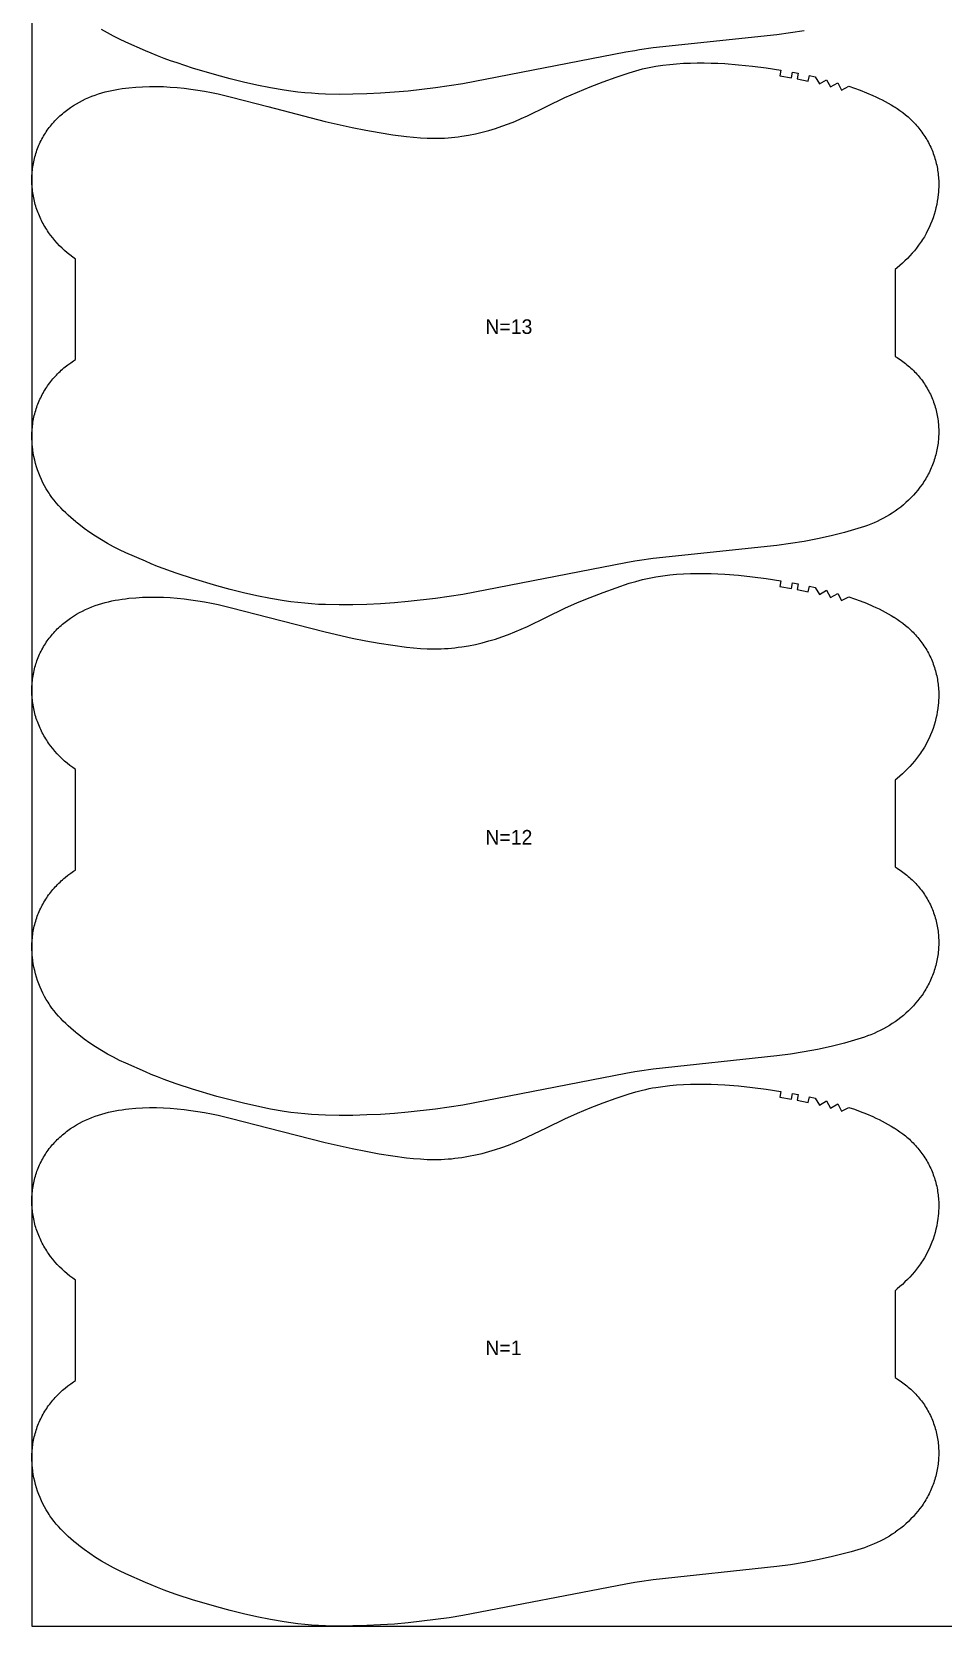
# Model space of a CAD drawing. Header units: inches. Extents: x 16 to 1901, y 0 to 1066.
# Drawn here: x 16 to 330, y 0 to 548 of the extents above; entities that cross this region are included whole.
import ezdxf

# ---------------------------------------------------------------- set-up
doc = ezdxf.new("R2010")
doc.units = ezdxf.units.IN

msp = doc.modelspace()

# ---------------------------------------------------------------- linework, layer by layer
at = {"layer": '1'}
for points in [[(16.5, 0), (1901.073, 0), (1901.073, 1065.8068), (16.5, 1065.8068), (16.5, 0)], [(313.8171, 435.997), (315.2974, 435.0071), (315.7789, 434.66), (316.254, 434.3044), (316.7226, 433.9404), (317.1844, 433.5678), (317.6392, 433.1867), (318.0867, 432.7971), (318.5269, 432.3991), (318.9593, 431.9927), (319.3839, 431.5779), (319.8005, 431.155), (320.2088, 430.7241), (320.6087, 430.2853), (320.9999, 429.8389), (321.3823, 429.3849), (321.7556, 428.9235), (322.1198, 428.4548), (322.4745, 427.9791), (322.8196, 427.4964), (323.1549, 427.0069), (323.4801, 426.5108), (323.7952, 426.0081), (324.0999, 425.4992), (324.3939, 424.984), (324.6773, 424.4629), (324.9497, 423.9359), (325.2113, 423.4034), (325.4619, 422.8656), (325.7014, 422.3227), (325.9299, 421.7751), (326.1473, 421.2228), (326.3535, 420.6663), (326.5484, 420.1056), (326.732, 419.5412), (326.9043, 418.9731), (327.0651, 418.4017), (327.2145, 417.8273), (327.3523, 417.2499), (327.4786, 416.67), (327.5932, 416.0877), (327.6961, 415.5033), (327.7874, 414.917), (327.867, 414.329), (327.9351, 413.7396), (327.9916, 413.1489), (328.0366, 412.5572), (328.0701, 411.9647), (328.0923, 411.3716), (328.103, 410.7782), (328.1024, 410.1846), (328.0905, 409.5911), (328.0673, 408.9978), (328.0329, 408.4051), (327.9874, 407.8131), (327.9306, 407.222), (327.8628, 406.6321), (327.7839, 406.0436), (327.694, 405.4567), (327.5931, 404.8716), (327.4813, 404.2885), (327.3585, 403.7076), (327.2249, 403.1292), (327.0804, 402.5535), (326.9252, 401.9806), (326.7592, 401.4108), (326.5824, 400.8444), (326.395, 400.2814), (326.197, 399.7222), (325.9883, 399.1669), (325.7691, 398.6158), (325.5393, 398.0691), (325.2991, 397.5269), (325.0484, 396.9896), (324.7875, 396.4571), (324.5166, 395.9297), (324.2358, 395.4073), (323.9453, 394.8901), (323.6453, 394.3783), (323.3361, 393.8718), (323.0179, 393.3709), (322.6908, 392.8755), (322.355, 392.3858), (321.6581, 391.424), (320.929, 390.4862), (320.1692, 389.5731), (319.3801, 388.6856), (318.563, 387.8243), (317.7187, 386.9898), (316.8483, 386.1827), (315.9529, 385.4037), (315.0335, 384.6532), (314.091, 383.932), (313.1266, 383.2407), (313.103, 383.2248), (312.1412, 382.5796), (311.1362, 381.9487), (310.1128, 381.3478), (309.0723, 380.7764), (308.0161, 380.2344), (306.9454, 379.7215), (305.8615, 379.2374), (304.7657, 378.7819), (303.6594, 378.3541), (302.5436, 377.952), (301.4196, 377.5727), (300.2884, 377.2135), (298.0094, 376.5449), (295.7157, 375.9246), (291.1082, 374.7741), (286.4742, 373.7458), (281.811, 372.8529), (277.1229, 372.0995), (272.4166, 371.4785), (229.9258, 366.9508), (225.2284, 366.2599), (223.7062, 366), (220.5479, 365.4608), (164.6111, 354.6162), (159.9203, 353.8821), (155.2168, 353.2311), (145.7842, 352.1366), (141.0541, 351.7252), (136.3166, 351.4081), (131.5742, 351.1796), (126.8281, 351.0405), (122.0797, 351), (117.3329, 351.0924), (114.9615, 351.2006), (112.5927, 351.3535), (110.2273, 351.5525), (107.8665, 351.7989), (105.511, 352.0931), (103.1613, 352.4322), (98.4804, 353.2303), (93.8254, 354.1643), (89.1941, 355.2104), (84.5848, 356.3504), (80.0002, 357.5841), (71.7305, 360.0511), (66.3864, 361.7767), (64.1434, 362.5535), (61.9166, 363.3731), (59.7089, 364.2418), (57.5164, 365.1497), (55.5645, 366), (48.8065, 368.9438), (46.6546, 369.9456), (44.5305, 371.0019), (42.4425, 372.1279), (40.3926, 373.3234), (38.3815, 374.5845), (36.4097, 375.9073), (34.4787, 377.2891), (32.5937, 378.7325), (31.6702, 379.4785), (31.5, 379.6212), (30.7605, 380.2412), (29.8652, 381.0212), (28.9851, 381.8189), (28.1213, 382.6348), (27.2757, 383.4697), (26.4507, 384.3244), (25.6486, 385.1995), (24.8717, 386.0959), (24.1224, 387.0144), (23.403, 387.9557), (22.7158, 388.9205), (22.3849, 389.412), (22.0627, 389.9094), (21.4444, 390.9211), (20.8609, 391.9541), (20.3124, 393.0068), (19.7992, 394.0779), (19.3213, 395.1656), (18.8789, 396.2685), (18.4722, 397.3851), (18.1015, 398.5139), (17.7674, 399.6537), (17.4706, 400.8035), (17.2119, 401.962), (16.992, 403.1282), (16.8117, 404.301), (16.6715, 405.4792), (16.6168, 406.0701), (16.5724, 406.6619), (16.5385, 407.2544), (16.5151, 407.8476), (16.5022, 408.4411), (16.5, 409.0348), (16.5085, 409.6284), (16.5279, 410.2218), (16.5581, 410.8146), (16.5993, 411.4067), (16.6515, 411.9978), (16.7149, 412.5877), (16.7894, 413.1763), (16.8752, 413.7633), (16.9723, 414.3484), (17.0808, 414.9315), (17.2008, 415.5123), (17.3324, 416.0906), (17.4756, 416.6662), (17.6303, 417.2388), (17.7964, 417.8084), (17.9739, 418.3746), (18.1625, 418.9372), (18.3622, 419.4961), (18.5729, 420.051), (18.7945, 420.6017), (19.0268, 421.148), (19.2698, 421.6897), (19.5233, 422.2266), (19.7872, 422.7585), (20.0615, 423.2851), (20.3459, 423.8063), (20.6405, 424.3218), (20.945, 424.8315), (21.2595, 425.3351), (21.5836, 425.8324), (21.9172, 426.3234), (22.2602, 426.8079), (22.6124, 427.2858), (22.9737, 427.7568), (23.3437, 428.2209), (23.7225, 428.6779), (24.1097, 429.1277), (24.5052, 429.5701), (24.909, 430.0051), (25.3206, 430.4323), (25.7401, 430.8518), (26.1673, 431.2633), (26.6019, 431.6667), (27.0437, 432.0618), (27.4927, 432.4487), (27.9485, 432.8274), (28.8795, 433.561), (29.8345, 434.2642), (30.8111, 434.9386), (31.5, 435.3863), (31.5, 469.8797), (31.4764, 469.8955), (30.512, 470.5869), (29.5695, 471.3081), (28.6501, 472.0585), (27.7547, 472.8376), (26.8843, 473.6447), (26.04, 474.4792), (25.2229, 475.3405), (24.4338, 476.228), (23.674, 477.1411), (22.9449, 478.0789), (22.248, 479.0407), (21.9122, 479.5304), (21.5851, 480.0257), (21.2669, 480.5267), (20.9577, 481.0332), (20.6577, 481.545), (20.3672, 482.0622), (20.0864, 482.5845), (19.8155, 483.112), (19.5546, 483.6445), (19.3039, 484.1818), (19.0637, 484.724), (18.8339, 485.2707), (18.6147, 485.8218), (18.406, 486.3771), (18.208, 486.9363), (18.0206, 487.4992), (17.8438, 488.0657), (17.6778, 488.6355), (17.5226, 489.2084), (17.3781, 489.7841), (17.2445, 490.3625), (17.1217, 490.9434), (17.0099, 491.5265), (16.909, 492.1116), (16.8191, 492.6985), (16.7402, 493.287), (16.6724, 493.8769), (16.6156, 494.468), (16.5701, 495.06), (16.5357, 495.6527), (16.5125, 496.2459), (16.5006, 496.8395), (16.5, 497.4331), (16.5107, 498.0265), (16.5329, 498.6196), (16.5664, 499.2121), (16.6114, 499.8038), (16.6679, 500.3945), (16.736, 500.9839), (16.8156, 501.5719), (16.9069, 502.1582), (17.0098, 502.7426), (17.1244, 503.3249), (17.2507, 503.9048), (17.3885, 504.4821), (17.5379, 505.0566), (17.6987, 505.628), (17.871, 506.1961), (18.0546, 506.7605), (18.2495, 507.3211), (18.4557, 507.8777), (18.6731, 508.4299), (18.9016, 508.9776), (19.1411, 509.5205), (19.3917, 510.0583), (19.6533, 510.5908), (19.9258, 511.1177), (20.2091, 511.6389), (20.5031, 512.1541), (20.8078, 512.663), (21.1229, 513.1656), (21.4481, 513.6618), (21.7834, 514.1512), (22.1285, 514.6339), (22.4832, 515.1097), (22.8474, 515.5783), (23.2207, 516.0397), (23.6031, 516.4938), (23.9943, 516.9402), (24.3942, 517.379), (24.8025, 517.8099), (25.2191, 518.2328), (25.6437, 518.6475), (26.0762, 519.054), (26.5163, 519.452), (26.9638, 519.8416), (27.4186, 520.2226), (27.8804, 520.5952), (28.349, 520.9593), (28.8241, 521.3149), (29.3056, 521.6619), (29.7932, 522.0005), (30.7859, 522.6518), (31.8004, 523.2689), (32.8351, 523.8517), (33.8881, 524.4), (34.9577, 524.9138), (36.0427, 525.3938), (37.1418, 525.8405), (38.2537, 526.2547), (39.3772, 526.6371), (40.511, 526.9881), (41.6538, 527.3087), (42.8044, 527.5993), (43.9617, 527.8609), (45.1248, 528.0946), (46.2931, 528.302), (47.4659, 528.4844), (48.6425, 528.6434), (49.8221, 528.7802), (52.1879, 528.9934), (54.5585, 529.1338), (56.9315, 529.2044), (59.3051, 529.2067), (61.6776, 529.142), (64.0474, 529.0124), (66.4135, 528.8223), (68.7751, 528.5768), (71.1313, 528.2809), (73.4813, 527.9388), (75.8237, 527.5505), (78.1575, 527.1148), (80.4813, 526.6308), (85.0996, 525.5323), (97.561, 522.3068), (117.277, 517.2036), (126.5411, 515.1177), (131.1998, 514.2005), (135.8741, 513.3673), (140.5628, 512.6227), (145.2701, 512.002), (147.6321, 511.7529), (149.9988, 511.5585), (152.3689, 511.4315), (153.5548, 511.3974), (154.7411, 511.3851), (155.9276, 511.3957), (157.1138, 511.4293), (158.2993, 511.4856), (159.4837, 511.5643), (160.6666, 511.6649), (161.8475, 511.7873), (163.0259, 511.931), (164.2015, 512.0957), (166.5427, 512.4866), (168.8696, 512.9554), (171.181, 513.4974), (173.4759, 514.1079), (175.7529, 514.7829), (178.0094, 515.5226), (180.2426, 516.3281), (182.4496, 517.2005), (184.6292, 518.1383), (186.7862, 519.1285), (193.32, 522.3068), (199.5965, 525.3599), (203.9344, 527.2899), (208.3238, 529.1009), (212.7535, 530.8081), (217.2196, 532.4214), (221.7249, 533.9257), (223.9991, 534.604), (226.2924, 535.2107), (227.4472, 535.4823), (228.6071, 535.7325), (229.7716, 535.9616), (230.9402, 536.1703), (233.2877, 536.5285), (235.6455, 536.8113), (238.0099, 537.0236), (240.379, 537.1722), (242.7512, 537.2642), (245.1252, 537.3068), (247.4994, 537.306), (249.8731, 537.2629), (252.2456, 537.1775), (254.616, 537.0496), (259.3488, 536.6726), (264.07, 536.1636), (268.779, 535.5544), (273.8689, 534.7894), (273.5507, 532.8149), (277.4558, 532.1486), (277.8119, 534.1167), (279.778, 533.7494), (279.3992, 531.7856), (283.2645, 530.9882), (283.6952, 532.9413), (285.6453, 532.4972), (287.1053, 530.0861), (289.5262, 531.5305), (290.9237, 529.0816), (293.3814, 530.4632), (294.7094, 527.9784), (297.2038, 529.2852), (299.1412, 528.6296), (301.0634, 527.9323), (303.2724, 527.0649), (305.4535, 526.1296), (306.5322, 525.6349), (307.6023, 525.1212), (308.6632, 524.5879), (309.7144, 524.0343), (310.7549, 523.4595), (311.7829, 522.8621), (312.6881, 522.3068), (312.796, 522.2407), (313.103, 522.0412), (313.7919, 521.5935), (314.7685, 520.9191), (315.7235, 520.2159), (316.6545, 519.4823), (317.1103, 519.1036), (317.5593, 518.7167), (318.0011, 518.3215), (318.4357, 517.9181), (318.8629, 517.5066), (319.2824, 517.0872), (319.694, 516.6599), (320.0978, 516.225), (320.4933, 515.7826), (320.8805, 515.3328), (321.2593, 514.8758), (321.6293, 514.4117), (321.9906, 513.9406), (322.3428, 513.4628), (322.6858, 512.9783), (323.0194, 512.4873), (323.3435, 511.9899), (323.658, 511.4864), (323.9625, 510.9767), (324.2571, 510.4612), (324.5415, 509.94), (324.8158, 509.4134), (325.0797, 508.8815), (325.3332, 508.3446), (325.5762, 507.8029), (325.8085, 507.2566), (326.0301, 506.7059), (326.2408, 506.151), (326.4405, 505.5921), (326.6291, 505.0294), (326.8066, 504.4633), (326.9727, 503.8937), (327.1274, 503.321), (327.2706, 502.7455), (327.4022, 502.1671), (327.5222, 501.5863), (327.6307, 501.0033), (327.7278, 500.4182), (327.8136, 499.8312), (327.8881, 499.2426), (327.9515, 498.6527), (328.0037, 498.0615), (328.0449, 497.4695), (328.0751, 496.8766), (328.0945, 496.2833), (328.103, 495.6897), (328.1008, 495.096), (328.0879, 494.5025), (328.0645, 493.9093), (328.0306, 493.3167), (327.9862, 492.725), (327.9315, 492.1341), (327.7913, 490.9559), (327.611, 489.7831), (327.3911, 488.6169), (327.1324, 487.4583), (326.8356, 486.3086), (326.5015, 485.1688), (326.1308, 484.04), (325.7241, 482.9234), (325.2817, 481.8205), (324.8038, 480.7327), (324.2906, 479.6617), (323.7421, 478.609), (323.1586, 477.576), (322.5403, 476.5643), (322.2181, 476.0669), (321.8872, 475.5754), (321.2, 474.6105), (320.4806, 473.6693), (319.7313, 472.7508), (318.9544, 471.8544), (318.1523, 470.9793), (317.3273, 470.1246), (316.4817, 469.2897), (315.6179, 468.4738), (314.7378, 467.6761), (313.8425, 466.8961), (313.103, 466.2761), (313.103, 436.4313), (313.8171, 435.997)], [(313.8171, 260.497), (315.2974, 259.5071), (315.7789, 259.16), (316.254, 258.8044), (316.7226, 258.4404), (317.1844, 258.0678), (317.6392, 257.6867), (318.0867, 257.2971), (318.5269, 256.8991), (318.9593, 256.4927), (319.3839, 256.0779), (319.8005, 255.655), (320.2088, 255.2241), (320.6087, 254.7853), (320.9999, 254.3389), (321.3823, 253.8849), (321.7556, 253.4235), (322.1198, 252.9548), (322.4745, 252.4791), (322.8196, 251.9964), (323.1549, 251.5069), (323.4801, 251.0108), (323.7952, 250.5081), (324.0999, 249.9992), (324.3939, 249.484), (324.6773, 248.9629), (324.9497, 248.4359), (325.2113, 247.9034), (325.4619, 247.3656), (325.7014, 246.8227), (325.9299, 246.2751), (326.1473, 245.7228), (326.3535, 245.1663), (326.5484, 244.6056), (326.732, 244.0412), (326.9043, 243.4731), (327.0651, 242.9017), (327.2145, 242.3273), (327.3523, 241.7499), (327.4786, 241.17), (327.5932, 240.5877), (327.6961, 240.0033), (327.7874, 239.417), (327.867, 238.829), (327.9351, 238.2396), (327.9916, 237.6489), (328.0366, 237.0572), (328.0701, 236.4647), (328.0923, 235.8716), (328.103, 235.2782), (328.1024, 234.6846), (328.0905, 234.0911), (328.0673, 233.4978), (328.0329, 232.9051), (327.9874, 232.3131), (327.9306, 231.722), (327.8628, 231.1321), (327.7839, 230.5436), (327.694, 229.9567), (327.5931, 229.3716), (327.4813, 228.7885), (327.3585, 228.2076), (327.2249, 227.6292), (327.0804, 227.0535), (326.9252, 226.4806), (326.7592, 225.9108), (326.5824, 225.3444), (326.395, 224.7814), (326.197, 224.2222), (325.9883, 223.6669), (325.7691, 223.1158), (325.5393, 222.5691), (325.2991, 222.0269), (325.0484, 221.4896), (324.7875, 220.9571), (324.5166, 220.4297), (324.2358, 219.9073), (323.9453, 219.3901), (323.6453, 218.8783), (323.3361, 218.3718), (323.0179, 217.8709), (322.6908, 217.3755), (322.355, 216.8858), (321.6581, 215.924), (320.929, 214.9862), (320.1692, 214.0731), (319.3801, 213.1856), (318.563, 212.3243), (317.7187, 211.4898), (316.8483, 210.6827), (315.9529, 209.9037), (315.0335, 209.1532), (314.091, 208.432), (313.1266, 207.7407), (313.103, 207.7248), (312.1412, 207.0796), (311.1362, 206.4487), (310.1128, 205.8478), (309.0723, 205.2764), (308.0161, 204.7344), (306.9454, 204.2215), (305.8615, 203.7374), (304.7657, 203.2819), (303.6594, 202.8541), (302.5436, 202.452), (301.4196, 202.0727), (300.2884, 201.7135), (298.0094, 201.0449), (295.7157, 200.4246), (291.1082, 199.2741), (286.4742, 198.2458), (281.811, 197.3529), (277.1229, 196.5995), (272.4166, 195.9785), (229.9258, 191.4508), (225.2284, 190.7599), (223.7062, 190.5), (220.5479, 189.9608), (164.6111, 179.1162), (159.9203, 178.3821), (155.2168, 177.7311), (145.7842, 176.6366), (141.0541, 176.2252), (136.3166, 175.9081), (131.5742, 175.6796), (126.8281, 175.5405), (122.0797, 175.5), (117.3329, 175.5924), (114.9615, 175.7006), (112.5927, 175.8535), (110.2273, 176.0525), (107.8665, 176.2989), (105.511, 176.5931), (103.1613, 176.9322), (98.4804, 177.7303), (93.8254, 178.6643), (89.1941, 179.7104), (84.5848, 180.8504), (80.0002, 182.0841), (71.7305, 184.5511), (66.3864, 186.2767), (64.1434, 187.0535), (61.9166, 187.8731), (59.7089, 188.7418), (57.5164, 189.6497), (55.5645, 190.5), (48.8065, 193.4438), (46.6546, 194.4456), (44.5305, 195.5019), (42.4425, 196.6279), (40.3926, 197.8234), (38.3815, 199.0845), (36.4097, 200.4073), (34.4787, 201.7891), (32.5937, 203.2325), (31.6702, 203.9785), (31.5, 204.1212), (30.7605, 204.7412), (29.8652, 205.5212), (28.9851, 206.3189), (28.1213, 207.1348), (27.2757, 207.9697), (26.4507, 208.8244), (25.6486, 209.6995), (24.8717, 210.5959), (24.1224, 211.5144), (23.403, 212.4557), (22.7158, 213.4205), (22.3849, 213.912), (22.0627, 214.4094), (21.4444, 215.4211), (20.8609, 216.4541), (20.3124, 217.5068), (19.7992, 218.5779), (19.3213, 219.6656), (18.8789, 220.7685), (18.4722, 221.8851), (18.1015, 223.0139), (17.7674, 224.1537), (17.4706, 225.3035), (17.2119, 226.462), (16.992, 227.6282), (16.8117, 228.801), (16.6715, 229.9792), (16.6168, 230.5701), (16.5724, 231.1619), (16.5385, 231.7544), (16.5151, 232.3476), (16.5022, 232.9411), (16.5, 233.5348), (16.5085, 234.1284), (16.5279, 234.7218), (16.5581, 235.3146), (16.5993, 235.9067), (16.6515, 236.4978), (16.7149, 237.0877), (16.7894, 237.6763), (16.8752, 238.2633), (16.9723, 238.8484), (17.0808, 239.4315), (17.2008, 240.0123), (17.3324, 240.5906), (17.4756, 241.1662), (17.6303, 241.7388), (17.7964, 242.3084), (17.9739, 242.8746), (18.1625, 243.4372), (18.3622, 243.9961), (18.5729, 244.551), (18.7945, 245.1017), (19.0268, 245.648), (19.2698, 246.1897), (19.5233, 246.7266), (19.7872, 247.2585), (20.0615, 247.7851), (20.3459, 248.3063), (20.6405, 248.8218), (20.945, 249.3315), (21.2595, 249.8351), (21.5836, 250.3324), (21.9172, 250.8234), (22.2602, 251.3079), (22.6124, 251.7858), (22.9737, 252.2568), (23.3437, 252.7209), (23.7225, 253.1779), (24.1097, 253.6277), (24.5052, 254.0701), (24.909, 254.5051), (25.3206, 254.9323), (25.7401, 255.3518), (26.1673, 255.7633), (26.6019, 256.1667), (27.0437, 256.5618), (27.4927, 256.9487), (27.9485, 257.3274), (28.8795, 258.061), (29.8345, 258.7642), (30.8111, 259.4386), (31.5, 259.8863), (31.5, 294.3797), (31.4764, 294.3955), (30.512, 295.0869), (29.5695, 295.8081), (28.6501, 296.5585), (27.7547, 297.3376), (26.8843, 298.1447), (26.04, 298.9792), (25.2229, 299.8405), (24.4338, 300.728), (23.674, 301.6411), (22.9449, 302.5789), (22.248, 303.5407), (21.9122, 304.0304), (21.5851, 304.5257), (21.2669, 305.0267), (20.9577, 305.5332), (20.6577, 306.045), (20.3672, 306.5622), (20.0864, 307.0845), (19.8155, 307.612), (19.5546, 308.1445), (19.3039, 308.6818), (19.0637, 309.224), (18.8339, 309.7707), (18.6147, 310.3218), (18.406, 310.8771), (18.208, 311.4363), (18.0206, 311.9992), (17.8438, 312.5657), (17.6778, 313.1355), (17.5226, 313.7084), (17.3781, 314.2841), (17.2445, 314.8625), (17.1217, 315.4434), (17.0099, 316.0265), (16.909, 316.6116), (16.8191, 317.1985), (16.7402, 317.787), (16.6724, 318.3769), (16.6156, 318.968), (16.5701, 319.56), (16.5357, 320.1527), (16.5125, 320.7459), (16.5006, 321.3395), (16.5, 321.9331), (16.5107, 322.5265), (16.5329, 323.1196), (16.5664, 323.7121), (16.6114, 324.3038), (16.6679, 324.8945), (16.736, 325.4839), (16.8156, 326.0719), (16.9069, 326.6582), (17.0098, 327.2426), (17.1244, 327.8249), (17.2507, 328.4048), (17.3885, 328.9821), (17.5379, 329.5566), (17.6987, 330.128), (17.871, 330.6961), (18.0546, 331.2605), (18.2495, 331.8211), (18.4557, 332.3777), (18.6731, 332.9299), (18.9016, 333.4776), (19.1411, 334.0205), (19.3917, 334.5583), (19.6533, 335.0908), (19.9258, 335.6177), (20.2091, 336.1389), (20.5031, 336.6541), (20.8078, 337.163), (21.1229, 337.6656), (21.4481, 338.1618), (21.7834, 338.6512), (22.1285, 339.1339), (22.4832, 339.6097), (22.8474, 340.0783), (23.2207, 340.5397), (23.6031, 340.9938), (23.9943, 341.4402), (24.3942, 341.879), (24.8025, 342.3099), (25.2191, 342.7328), (25.6437, 343.1475), (26.0762, 343.554), (26.5163, 343.952), (26.9638, 344.3416), (27.4186, 344.7226), (27.8804, 345.0952), (28.349, 345.4593), (28.8241, 345.8149), (29.3056, 346.1619), (29.7932, 346.5005), (30.7859, 347.1518), (31.8004, 347.7689), (32.8351, 348.3517), (33.8881, 348.9), (34.9577, 349.4138), (36.0427, 349.8938), (37.1418, 350.3405), (38.2537, 350.7547), (39.3772, 351.1371), (40.511, 351.4881), (41.6538, 351.8087), (42.8044, 352.0993), (43.9617, 352.3609), (45.1248, 352.5946), (46.2931, 352.802), (47.4659, 352.9844), (48.6425, 353.1434), (49.8221, 353.2802), (52.1879, 353.4934), (54.5585, 353.6338), (56.9315, 353.7044), (59.3051, 353.7067), (61.6776, 353.642), (64.0474, 353.5124), (66.4135, 353.3223), (68.7751, 353.0768), (71.1313, 352.7809), (73.4813, 352.4388), (75.8237, 352.0505), (78.1575, 351.6148), (80.4813, 351.1308), (85.0996, 350.0323), (97.561, 346.8068), (117.277, 341.7036), (126.5411, 339.6177), (131.1998, 338.7005), (135.8741, 337.8673), (140.5628, 337.1227), (145.2701, 336.502), (147.6321, 336.2529), (149.9988, 336.0585), (152.3689, 335.9315), (153.5548, 335.8974), (154.7411, 335.8851), (155.9276, 335.8957), (157.1138, 335.9293), (158.2993, 335.9856), (159.4837, 336.0643), (160.6666, 336.1649), (161.8475, 336.2873), (163.0259, 336.431), (164.2015, 336.5957), (166.5427, 336.9866), (168.8696, 337.4554), (171.181, 337.9974), (173.4759, 338.6079), (175.7529, 339.2829), (178.0094, 340.0226), (180.2426, 340.8281), (182.4496, 341.7005), (184.6292, 342.6383), (186.7862, 343.6285), (193.32, 346.8068), (199.5965, 349.8599), (203.9344, 351.7899), (208.3238, 353.6009), (212.7535, 355.3081), (217.2196, 356.9214), (221.7249, 358.4257), (223.9991, 359.104), (226.2924, 359.7107), (227.4472, 359.9823), (228.6071, 360.2325), (229.7716, 360.4616), (230.9402, 360.6703), (233.2877, 361.0285), (235.6455, 361.3113), (238.0099, 361.5236), (240.379, 361.6722), (242.7512, 361.7642), (245.1252, 361.8068), (247.4994, 361.806), (249.8731, 361.7629), (252.2456, 361.6775), (254.616, 361.5496), (259.3488, 361.1726), (264.07, 360.6636), (268.779, 360.0544), (273.8689, 359.2894), (273.5507, 357.3149), (277.4558, 356.6486), (277.8119, 358.6167), (279.778, 358.2494), (279.3992, 356.2856), (283.2645, 355.4882), (283.6952, 357.4413), (285.6453, 356.9972), (287.1053, 354.5861), (289.5262, 356.0305), (290.9237, 353.5816), (293.3814, 354.9632), (294.7094, 352.4784), (297.2038, 353.7852), (299.1412, 353.1296), (301.0634, 352.4323), (303.2724, 351.5649), (305.4535, 350.6296), (306.5322, 350.1349), (307.6023, 349.6212), (308.6632, 349.0879), (309.7144, 348.5343), (310.7549, 347.9595), (311.7829, 347.3621), (312.6881, 346.8068), (312.796, 346.7407), (313.103, 346.5412), (313.7919, 346.0935), (314.7685, 345.4191), (315.7235, 344.7159), (316.6545, 343.9823), (317.1103, 343.6036), (317.5593, 343.2167), (318.0011, 342.8215), (318.4357, 342.4181), (318.8629, 342.0066), (319.2824, 341.5872), (319.694, 341.1599), (320.0978, 340.725), (320.4933, 340.2826), (320.8805, 339.8328), (321.2593, 339.3758), (321.6293, 338.9117), (321.9906, 338.4406), (322.3428, 337.9628), (322.6858, 337.4783), (323.0194, 336.9873), (323.3435, 336.4899), (323.658, 335.9864), (323.9625, 335.4767), (324.2571, 334.9612), (324.5415, 334.44), (324.8158, 333.9134), (325.0797, 333.3815), (325.3332, 332.8446), (325.5762, 332.3029), (325.8085, 331.7566), (326.0301, 331.2059), (326.2408, 330.651), (326.4405, 330.0921), (326.6291, 329.5294), (326.8066, 328.9633), (326.9727, 328.3937), (327.1274, 327.821), (327.2706, 327.2455), (327.4022, 326.6671), (327.5222, 326.0863), (327.6307, 325.5033), (327.7278, 324.9182), (327.8136, 324.3312), (327.8881, 323.7426), (327.9515, 323.1527), (328.0037, 322.5615), (328.0449, 321.9695), (328.0751, 321.3766), (328.0945, 320.7833), (328.103, 320.1897), (328.1008, 319.596), (328.0879, 319.0025), (328.0645, 318.4093), (328.0306, 317.8167), (327.9862, 317.225), (327.9315, 316.6341), (327.7913, 315.4559), (327.611, 314.2831), (327.3911, 313.1169), (327.1324, 311.9583), (326.8356, 310.8086), (326.5015, 309.6688), (326.1308, 308.54), (325.7241, 307.4234), (325.2817, 306.3205), (324.8038, 305.2327), (324.2906, 304.1617), (323.7421, 303.109), (323.1586, 302.076), (322.5403, 301.0643), (322.2181, 300.5669), (321.8872, 300.0754), (321.2, 299.1105), (320.4806, 298.1693), (319.7313, 297.2508), (318.9544, 296.3544), (318.1523, 295.4793), (317.3273, 294.6246), (316.4817, 293.7897), (315.6179, 292.9738), (314.7378, 292.1761), (313.8425, 291.3961), (313.103, 290.7761), (313.103, 260.9313), (313.8171, 260.497)], [(313.8171, 84.997), (315.2974, 84.0071), (315.7789, 83.66), (316.254, 83.3044), (316.7226, 82.9404), (317.1844, 82.5678), (317.6392, 82.1867), (318.0867, 81.7971), (318.5269, 81.3991), (318.9593, 80.9927), (319.3839, 80.5779), (319.8005, 80.155), (320.2088, 79.7241), (320.6087, 79.2853), (320.9999, 78.8389), (321.3823, 78.3849), (321.7556, 77.9235), (322.1198, 77.4548), (322.4745, 76.9791), (322.8196, 76.4964), (323.1549, 76.0069), (323.4801, 75.5108), (323.7952, 75.0081), (324.0999, 74.4992), (324.3939, 73.984), (324.6773, 73.4629), (324.9497, 72.9359), (325.2113, 72.4034), (325.4619, 71.8656), (325.7014, 71.3227), (325.9299, 70.7751), (326.1473, 70.2228), (326.3535, 69.6663), (326.5484, 69.1056), (326.732, 68.5412), (326.9043, 67.9731), (327.0651, 67.4017), (327.2145, 66.8273), (327.3523, 66.2499), (327.4786, 65.67), (327.5932, 65.0877), (327.6961, 64.5033), (327.7874, 63.917), (327.867, 63.329), (327.9351, 62.7396), (327.9916, 62.1489), (328.0366, 61.5572), (328.0701, 60.9647), (328.0923, 60.3716), (328.103, 59.7782), (328.1024, 59.1846), (328.0905, 58.5911), (328.0673, 57.9978), (328.0329, 57.4051), (327.9874, 56.8131), (327.9306, 56.222), (327.8628, 55.6321), (327.7839, 55.0436), (327.694, 54.4567), (327.5931, 53.8716), (327.4813, 53.2885), (327.3585, 52.7076), (327.2249, 52.1292), (327.0804, 51.5535), (326.9252, 50.9806), (326.7592, 50.4108), (326.5824, 49.8444), (326.395, 49.2814), (326.197, 48.7222), (325.9883, 48.1669), (325.7691, 47.6158), (325.5393, 47.0691), (325.2991, 46.5269), (325.0484, 45.9896), (324.7875, 45.4571), (324.5166, 44.9297), (324.2358, 44.4073), (323.9453, 43.8901), (323.6453, 43.3783), (323.3361, 42.8718), (323.0179, 42.3709), (322.6908, 41.8755), (322.355, 41.3858), (321.6581, 40.424), (320.929, 39.4862), (320.1692, 38.5731), (319.3801, 37.6856), (318.563, 36.8243), (317.7187, 35.9898), (316.8483, 35.1827), (315.9529, 34.4037), (315.0335, 33.6532), (314.091, 32.932), (313.1266, 32.2407), (313.103, 32.2248), (312.1412, 31.5796), (311.1362, 30.9487), (310.1128, 30.3478), (309.0723, 29.7764), (308.0161, 29.2344), (306.9454, 28.7215), (305.8615, 28.2374), (304.7657, 27.7819), (303.6594, 27.3541), (302.5436, 26.952), (301.4196, 26.5727), (300.2884, 26.2135), (298.0094, 25.5449), (295.7157, 24.9246), (291.1082, 23.7741), (286.4742, 22.7458), (281.811, 21.8529), (277.1229, 21.0995), (272.4166, 20.4785), (229.9258, 15.9508), (225.2284, 15.2599), (223.7062, 15), (220.5479, 14.4608), (164.6111, 3.6162), (159.9203, 2.8821), (155.2168, 2.2311), (145.7842, 1.1366), (141.0541, 0.7252), (136.3166, 0.4081), (131.5742, 0.1796), (126.8281, 0.0405), (122.0797, 0), (117.3329, 0.0924), (114.9615, 0.2006), (112.5927, 0.3535), (110.2273, 0.5525), (107.8665, 0.7989), (105.511, 1.0931), (103.1613, 1.4322), (98.4804, 2.2303), (93.8254, 3.1643), (89.1941, 4.2104), (84.5848, 5.3504), (80.0002, 6.5841), (71.7305, 9.0511), (66.3864, 10.7767), (64.1434, 11.5535), (61.9166, 12.3731), (59.7089, 13.2418), (57.5164, 14.1497), (55.5645, 15), (48.8065, 17.9438), (46.6546, 18.9456), (44.5305, 20.0019), (42.4425, 21.1279), (40.3926, 22.3234), (38.3815, 23.5845), (36.4097, 24.9073), (34.4787, 26.2891), (32.5937, 27.7325), (31.6702, 28.4785), (31.5, 28.6212), (30.7605, 29.2412), (29.8652, 30.0212), (28.9851, 30.8189), (28.1213, 31.6348), (27.2757, 32.4697), (26.4507, 33.3244), (25.6486, 34.1995), (24.8717, 35.0959), (24.1224, 36.0144), (23.403, 36.9557), (22.7158, 37.9205), (22.3849, 38.412), (22.0627, 38.9094), (21.4444, 39.9211), (20.8609, 40.9541), (20.3124, 42.0068), (19.7992, 43.0779), (19.3213, 44.1656), (18.8789, 45.2685), (18.4722, 46.3851), (18.1015, 47.5139), (17.7674, 48.6537), (17.4706, 49.8035), (17.2119, 50.962), (16.992, 52.1282), (16.8117, 53.301), (16.6715, 54.4792), (16.6168, 55.0701), (16.5724, 55.6619), (16.5385, 56.2544), (16.5151, 56.8476), (16.5022, 57.4411), (16.5, 58.0348), (16.5085, 58.6284), (16.5279, 59.2218), (16.5581, 59.8146), (16.5993, 60.4067), (16.6515, 60.9978), (16.7149, 61.5877), (16.7894, 62.1763), (16.8752, 62.7633), (16.9723, 63.3484), (17.0808, 63.9315), (17.2008, 64.5123), (17.3324, 65.0906), (17.4756, 65.6662), (17.6303, 66.2388), (17.7964, 66.8084), (17.9739, 67.3746), (18.1625, 67.9372), (18.3622, 68.4961), (18.5729, 69.051), (18.7945, 69.6017), (19.0268, 70.148), (19.2698, 70.6897), (19.5233, 71.2266), (19.7872, 71.7585), (20.0615, 72.2851), (20.3459, 72.8063), (20.6405, 73.3218), (20.945, 73.8315), (21.2595, 74.3351), (21.5836, 74.8324), (21.9172, 75.3234), (22.2602, 75.8079), (22.6124, 76.2858), (22.9737, 76.7568), (23.3437, 77.2209), (23.7225, 77.6779), (24.1097, 78.1277), (24.5052, 78.5701), (24.909, 79.0051), (25.3206, 79.4323), (25.7401, 79.8518), (26.1673, 80.2633), (26.6019, 80.6667), (27.0437, 81.0618), (27.4927, 81.4487), (27.9485, 81.8274), (28.8795, 82.561), (29.8345, 83.2642), (30.8111, 83.9386), (31.5, 84.3863), (31.5, 118.8797), (31.4764, 118.8955), (30.512, 119.5869), (29.5695, 120.3081), (28.6501, 121.0585), (27.7547, 121.8376), (26.8843, 122.6447), (26.04, 123.4792), (25.2229, 124.3405), (24.4338, 125.228), (23.674, 126.1411), (22.9449, 127.0789), (22.248, 128.0407), (21.9122, 128.5304), (21.5851, 129.0257), (21.2669, 129.5267), (20.9577, 130.0332), (20.6577, 130.545), (20.3672, 131.0622), (20.0864, 131.5845), (19.8155, 132.112), (19.5546, 132.6445), (19.3039, 133.1818), (19.0637, 133.724), (18.8339, 134.2707), (18.6147, 134.8218), (18.406, 135.3771), (18.208, 135.9363), (18.0206, 136.4992), (17.8438, 137.0657), (17.6778, 137.6355), (17.5226, 138.2084), (17.3781, 138.7841), (17.2445, 139.3625), (17.1217, 139.9434), (17.0099, 140.5265), (16.909, 141.1116), (16.8191, 141.6985), (16.7402, 142.287), (16.6724, 142.8769), (16.6156, 143.468), (16.5701, 144.06), (16.5357, 144.6527), (16.5125, 145.2459), (16.5006, 145.8395), (16.5, 146.4331), (16.5107, 147.0265), (16.5329, 147.6196), (16.5664, 148.2121), (16.6114, 148.8038), (16.6679, 149.3945), (16.736, 149.9839), (16.8156, 150.5719), (16.9069, 151.1582), (17.0098, 151.7426), (17.1244, 152.3249), (17.2507, 152.9048), (17.3885, 153.4821), (17.5379, 154.0566), (17.6987, 154.628), (17.871, 155.1961), (18.0546, 155.7605), (18.2495, 156.3211), (18.4557, 156.8777), (18.6731, 157.4299), (18.9016, 157.9776), (19.1411, 158.5205), (19.3917, 159.0583), (19.6533, 159.5908), (19.9258, 160.1177), (20.2091, 160.6389), (20.5031, 161.1541), (20.8078, 161.663), (21.1229, 162.1656), (21.4481, 162.6618), (21.7834, 163.1512), (22.1285, 163.6339), (22.4832, 164.1097), (22.8474, 164.5783), (23.2207, 165.0397), (23.6031, 165.4938), (23.9943, 165.9402), (24.3942, 166.379), (24.8025, 166.8099), (25.2191, 167.2328), (25.6437, 167.6475), (26.0762, 168.054), (26.5163, 168.452), (26.9638, 168.8416), (27.4186, 169.2226), (27.8804, 169.5952), (28.349, 169.9593), (28.8241, 170.3149), (29.3056, 170.6619), (29.7932, 171.0005), (30.7859, 171.6518), (31.8004, 172.2689), (32.8351, 172.8517), (33.8881, 173.4), (34.9577, 173.9138), (36.0427, 174.3938), (37.1418, 174.8405), (38.2537, 175.2547), (39.3772, 175.6371), (40.511, 175.9881), (41.6538, 176.3087), (42.8044, 176.5993), (43.9617, 176.8609), (45.1248, 177.0946), (46.2931, 177.302), (47.4659, 177.4844), (48.6425, 177.6434), (49.8221, 177.7802), (52.1879, 177.9934), (54.5585, 178.1338), (56.9315, 178.2044), (59.3051, 178.2067), (61.6776, 178.142), (64.0474, 178.0124), (66.4135, 177.8223), (68.7751, 177.5768), (71.1313, 177.2809), (73.4813, 176.9388), (75.8237, 176.5505), (78.1575, 176.1148), (80.4813, 175.6308), (85.0996, 174.5323), (97.561, 171.3068), (117.277, 166.2036), (126.5411, 164.1177), (131.1998, 163.2005), (135.8741, 162.3673), (140.5628, 161.6227), (145.2701, 161.002), (147.6321, 160.7529), (149.9988, 160.5585), (152.3689, 160.4315), (153.5548, 160.3974), (154.7411, 160.3851), (155.9276, 160.3957), (157.1138, 160.4293), (158.2993, 160.4856), (159.4837, 160.5643), (160.6666, 160.6649), (161.8475, 160.7873), (163.0259, 160.931), (164.2015, 161.0957), (166.5427, 161.4866), (168.8696, 161.9554), (171.181, 162.4974), (173.4759, 163.1079), (175.7529, 163.7829), (178.0094, 164.5226), (180.2426, 165.3281), (182.4496, 166.2005), (184.6292, 167.1383), (186.7862, 168.1285), (193.32, 171.3068), (199.5965, 174.3599), (203.9344, 176.2899), (208.3238, 178.1009), (212.7535, 179.8081), (217.2196, 181.4214), (221.7249, 182.9257), (223.9991, 183.604), (226.2924, 184.2107), (227.4472, 184.4823), (228.6071, 184.7325), (229.7716, 184.9616), (230.9402, 185.1703), (233.2877, 185.5285), (235.6455, 185.8113), (238.0099, 186.0236), (240.379, 186.1722), (242.7512, 186.2642), (245.1252, 186.3068), (247.4994, 186.306), (249.8731, 186.2629), (252.2456, 186.1775), (254.616, 186.0496), (259.3488, 185.6726), (264.07, 185.1636), (268.779, 184.5544), (273.8689, 183.7894), (273.5507, 181.8149), (277.4558, 181.1486), (277.8119, 183.1167), (279.778, 182.7494), (279.3992, 180.7856), (283.2645, 179.9882), (283.6952, 181.9413), (285.6453, 181.4972), (287.1053, 179.0861), (289.5262, 180.5305), (290.9237, 178.0816), (293.3814, 179.4632), (294.7094, 176.9784), (297.2038, 178.2852), (299.1412, 177.6296), (301.0634, 176.9323), (303.2724, 176.0649), (305.4535, 175.1296), (306.5322, 174.6349), (307.6023, 174.1212), (308.6632, 173.5879), (309.7144, 173.0343), (310.7549, 172.4595), (311.7829, 171.8621), (312.6881, 171.3068), (312.796, 171.2407), (313.103, 171.0412), (313.7919, 170.5935), (314.7685, 169.9191), (315.7235, 169.2159), (316.6545, 168.4823), (317.1103, 168.1036), (317.5593, 167.7167), (318.0011, 167.3215), (318.4357, 166.9181), (318.8629, 166.5066), (319.2824, 166.0872), (319.694, 165.6599), (320.0978, 165.225), (320.4933, 164.7826), (320.8805, 164.3328), (321.2593, 163.8758), (321.6293, 163.4117), (321.9906, 162.9406), (322.3428, 162.4628), (322.6858, 161.9783), (323.0194, 161.4873), (323.3435, 160.9899), (323.658, 160.4864), (323.9625, 159.9767), (324.2571, 159.4612), (324.5415, 158.94), (324.8158, 158.4134), (325.0797, 157.8815), (325.3332, 157.3446), (325.5762, 156.8029), (325.8085, 156.2566), (326.0301, 155.7059), (326.2408, 155.151), (326.4405, 154.5921), (326.6291, 154.0294), (326.8066, 153.4633), (326.9727, 152.8937), (327.1274, 152.321), (327.2706, 151.7455), (327.4022, 151.1671), (327.5222, 150.5863), (327.6307, 150.0033), (327.7278, 149.4182), (327.8136, 148.8312), (327.8881, 148.2426), (327.9515, 147.6527), (328.0037, 147.0615), (328.0449, 146.4695), (328.0751, 145.8766), (328.0945, 145.2833), (328.103, 144.6897), (328.1008, 144.096), (328.0879, 143.5025), (328.0645, 142.9093), (328.0306, 142.3167), (327.9862, 141.725), (327.9315, 141.1341), (327.7913, 139.9559), (327.611, 138.7831), (327.3911, 137.6169), (327.1324, 136.4583), (326.8356, 135.3086), (326.5015, 134.1688), (326.1308, 133.04), (325.7241, 131.9234), (325.2817, 130.8205), (324.8038, 129.7327), (324.2906, 128.6617), (323.7421, 127.609), (323.1586, 126.576), (322.5403, 125.5643), (322.2181, 125.0669), (321.8872, 124.5754), (321.2, 123.6105), (320.4806, 122.6693), (319.7313, 121.7508), (318.9544, 120.8544), (318.1523, 119.9793), (317.3273, 119.1246), (316.4817, 118.2897), (315.6179, 117.4738), (314.7378, 116.6761), (313.8425, 115.8961), (313.103, 115.2761), (313.103, 85.4313), (313.8171, 84.997)]]:
    msp.add_lwpolyline(points, close=True, dxfattribs=at)
msp.add_lwpolyline([(281.811, 548.3529), (277.1229, 547.5995), (272.4166, 546.9785), (229.9258, 542.4508), (225.2284, 541.7599), (223.7062, 541.5), (220.5479, 540.9608), (164.6111, 530.1162), (159.9203, 529.3821), (155.2168, 528.7311), (145.7842, 527.6366), (141.0541, 527.2252), (136.3166, 526.9081), (131.5742, 526.6796), (126.8281, 526.5405), (122.0797, 526.5), (117.3329, 526.5924), (114.9615, 526.7006), (112.5927, 526.8535), (110.2273, 527.0525), (107.8665, 527.2989), (105.511, 527.5931), (103.1613, 527.9322), (98.4804, 528.7303), (93.8254, 529.6643), (89.1941, 530.7104), (84.5848, 531.8504), (80.0002, 533.0841), (71.7305, 535.5511), (66.3864, 537.2767), (64.1434, 538.0535), (61.9166, 538.8731), (59.7089, 539.7418), (57.5164, 540.6497), (55.5645, 541.5), (48.8065, 544.4438), (46.6546, 545.4456), (44.5305, 546.5019), (42.4425, 547.6279), (40.3926, 548.8234)], dxfattribs=at)

# ---------------------------------------------------------------- texts
for s, p in [('N=13', (172.3015, 444.1534)), ('N=12', (172.3015, 268.6534)), ('N=1', (172.3015, 93.1534))]:
    msp.add_text(s, height=5, dxfattribs=at).set_placement(p)

doc.saveas('drawing.dxf')
